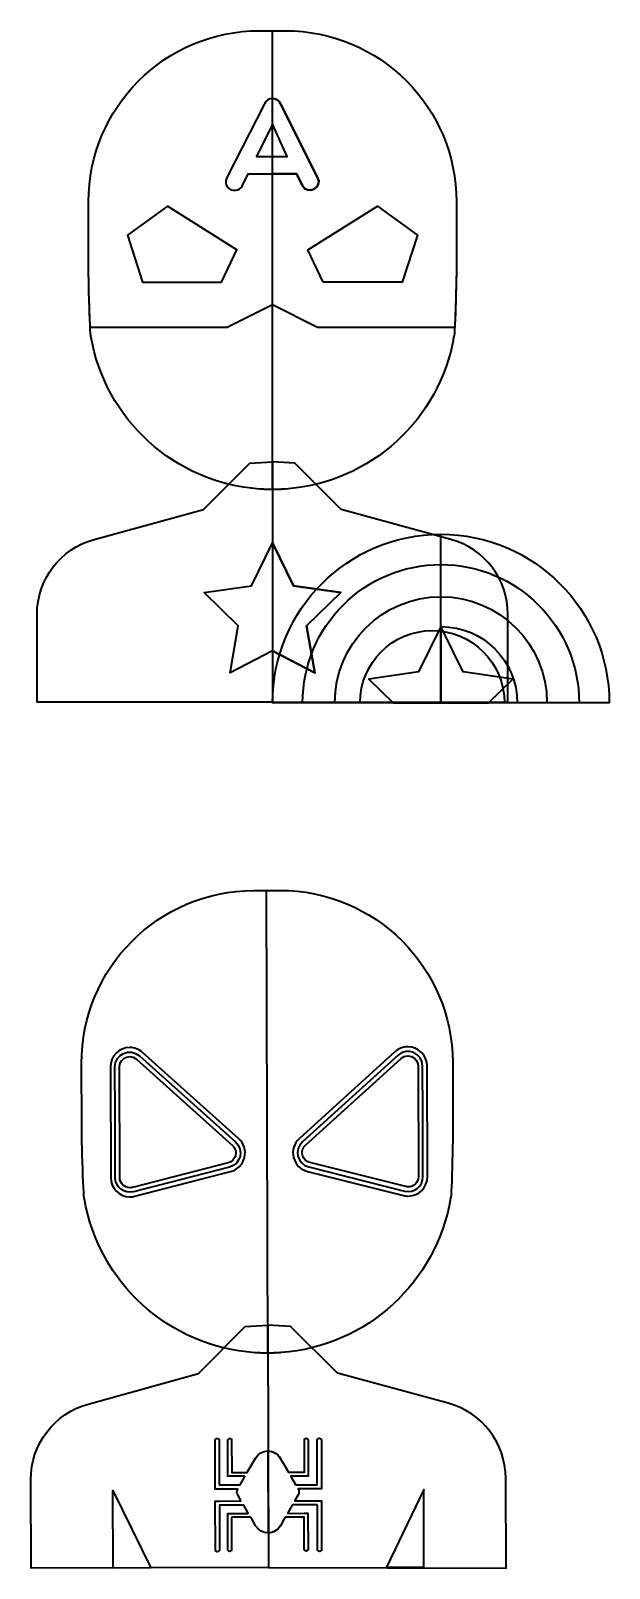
# Model space of a CAD drawing. Header units: inches. Extents: x 219 to 1181, y -856 to -103.
# Drawn here: x 219 to 494, y -856 to -125 of the extents above; entities that cross this region are included whole.
import ezdxf

# ---------------------------------------------------------------- set-up
doc = ezdxf.new("R2010")
doc.units = ezdxf.units.IN
doc.header["$MEASUREMENT"] = 0
doc.layers.add('Layer 1', color=7, linetype='Continuous')

# ---------------------------------------------------------------- blocks, each defined once
blk = doc.blocks.new('block 4')
at = {"layer": 'Layer 1', "color": 250, "lineweight": 35, "true_color": 0x231f20}
blk.add_lwpolyline([(341.04, -185.15), (334, -169.76), (326.34, -185.15), (341.04, -185.15)], dxfattribs=at)
blk.add_open_spline([(314.26, -200.97), (312.26, -199.84), (311.02, -197.6), (312.26, -194.99), (312.26, -194.99), (330.14, -160.04), (330.14, -160.04), (331.82, -156.74), (336.31, -156.62), (337.86, -160.04), (337.86, -160.04), (355.43, -194.99), (355.43, -194.99), (357.98, -199.84), (350.45, -203.71), (348.2, -198.85), (348.2, -198.85), (345.46, -193.37), (345.46, -193.37), (345.46, -193.37), (322.48, -193.37), (322.48, -193.37), (322.48, -193.37), (319.8, -198.85), (319.8, -198.85), (318.8, -200.97), (316.5, -201.4), (314.26, -200.97)], degree=3, knots=[0, 0, 0, 0, 1, 1, 1, 2, 2, 2, 3, 3, 3, 4, 4, 4, 5, 5, 5, 6, 6, 6, 7, 7, 7, 8, 8, 8, 9, 9, 9, 9], dxfattribs=at)
blk = doc.blocks.new('block 3')
at = {"layer": 'Layer 1', "color": 250, "lineweight": 35, "true_color": 0x231f20}
for points in [[(309.83, -244.82), (317.11, -229.43), (284.08, -208.6), (265.04, -222.44), (272.31, -244.82), (309.83, -244.82)], [(358.13, -244.82), (350.85, -229.43), (383.88, -208.6), (402.92, -222.44), (395.65, -244.82), (358.13, -244.82)], [(333.98, -368.62), (344.01, -388.95), (366.44, -392.21), (350.21, -408.03), (354.04, -430.37), (333.98, -419.82), (313.92, -430.37), (317.75, -408.03), (301.52, -392.21), (323.95, -388.95), (333.98, -368.62)], [(344.01, -388.95), (333.98, -368.63), (333.98, -419.82), (354.04, -430.37), (350.21, -408.03), (366.44, -392.21), (344.01, -388.95)], [(436.61, -444.53), (448.2, -433.23), (424.56, -429.79), (413.99, -408.37), (403.41, -429.79), (379.77, -433.23), (391.36, -444.53), (436.61, -444.53)], [(436.61, -444.53), (448.2, -433.23), (424.56, -429.79), (413.99, -408.37), (413.99, -444.53), (436.61, -444.53)]]:
    blk.add_lwpolyline(points, dxfattribs=at)
for points, knots in [([(421.4, -235.45), (421.4, -235.45), (421.4, -206.63), (421.4, -206.63), (421.4, -161.74), (385.01, -125.35), (340.12, -125.35), (340.12, -125.35), (339.97, -125.35), (339.97, -125.35), (339.97, -125.35), (327.99, -125.35), (327.99, -125.35), (327.99, -125.35), (327.84, -125.35), (327.84, -125.35), (282.95, -125.35), (246.56, -161.74), (246.56, -206.63), (246.56, -206.63), (246.56, -235.45), (246.56, -235.45), (246.41, -235.44), (247.21, -270.5), (247.75, -270.44), (254.38, -309.79), (287.28, -340.18), (327.8, -343), (328.41, -343.05), (329.02, -343.1), (329.64, -343.13), (330.25, -343.16), (330.87, -343.17), (331.49, -343.19), (332.11, -343.2), (332.72, -343.24), (333.35, -343.24), (333.56, -343.24), (333.77, -343.23), (333.98, -343.23), (334.19, -343.23), (334.4, -343.24), (334.61, -343.24), (335.24, -343.24), (335.85, -343.2), (336.47, -343.19), (337.09, -343.17), (337.71, -343.16), (338.32, -343.13), (338.94, -343.1), (339.55, -343.05), (340.16, -343), (380.68, -340.18), (413.58, -309.79), (420.22, -270.44), (420.75, -270.5), (421.55, -235.44), (421.4, -235.45)], [0, 0, 0, 0, 1, 1, 1, 2, 2, 2, 3, 3, 3, 4, 4, 4, 5, 5, 5, 6, 6, 6, 7, 7, 7, 8, 8, 8, 9, 9, 9, 10, 10, 10, 11, 11, 11, 12, 12, 12, 13, 13, 13, 14, 14, 14, 15, 15, 15, 16, 16, 16, 17, 17, 17, 18, 18, 18, 19, 19, 19, 19]), ([(247.37, -266.27), (247.37, -266.27), (312.45, -266.27), (312.45, -266.27), (312.45, -266.27), (333.95, -255.5), (333.95, -255.5), (333.95, -255.5), (355.45, -266.27), (355.45, -266.27), (355.45, -266.27), (420.59, -266.27), (420.59, -266.27), (421, -258.14), (421.4, -240.61), (421.42, -236.39), (421.42, -235.78), (421.41, -235.45), (421.4, -235.45), (421.4, -235.45), (421.4, -206.63), (421.4, -206.63), (421.4, -161.74), (385.01, -125.35), (340.12, -125.35), (340.12, -125.35), (339.97, -125.35), (339.97, -125.35), (339.97, -125.35), (327.99, -125.35), (327.99, -125.35), (327.99, -125.35), (327.84, -125.35), (327.84, -125.35), (282.95, -125.35), (246.56, -161.74), (246.56, -206.63), (246.56, -206.63), (246.56, -235.45), (246.56, -235.45), (246.55, -235.45), (246.54, -235.78), (246.54, -236.39), (246.56, -240.61), (246.96, -258.14), (247.37, -266.27)], [0, 0, 0, 0, 1, 1, 1, 2, 2, 2, 3, 3, 3, 4, 4, 4, 5, 5, 5, 6, 6, 6, 7, 7, 7, 8, 8, 8, 9, 9, 9, 10, 10, 10, 11, 11, 11, 12, 12, 12, 13, 13, 13, 14, 14, 14, 15, 15, 15, 15]), ([(421.4, -235.45), (421.4, -235.45), (421.4, -206.63), (421.4, -206.63), (421.4, -161.74), (385.01, -125.35), (340.12, -125.35), (340.12, -125.35), (339.97, -125.35), (339.97, -125.35), (339.97, -125.35), (333.98, -125.35), (333.98, -125.35), (333.98, -125.35), (333.98, -343.23), (333.98, -343.23), (334.19, -343.23), (334.4, -343.24), (334.61, -343.24), (335.24, -343.24), (335.85, -343.2), (336.47, -343.19), (337.09, -343.17), (337.71, -343.16), (338.32, -343.13), (338.94, -343.1), (339.55, -343.05), (340.16, -343), (380.68, -340.18), (413.58, -309.79), (420.22, -270.44), (420.75, -270.5), (421.55, -235.44), (421.4, -235.45)], [0, 0, 0, 0, 1, 1, 1, 2, 2, 2, 3, 3, 3, 4, 4, 4, 5, 5, 5, 6, 6, 6, 7, 7, 7, 8, 8, 8, 9, 9, 9, 10, 10, 10, 11, 11, 11, 11]), ([(420.59, -266.27), (420.73, -263.48), (420.87, -259.59), (420.99, -255.5), (420.99, -255.5), (420.99, -255.5), (420.99, -255.5), (421.04, -253.9), (421.09, -252.26), (421.13, -250.65), (421.13, -250.65), (421.13, -250.65), (421.13, -250.64), (421.17, -249.05), (421.21, -247.47), (421.25, -245.98), (421.25, -245.9), (421.25, -245.82), (421.25, -245.73), (421.25, -245.71), (421.25, -245.69), (421.25, -245.67), (421.26, -245.22), (421.27, -244.78), (421.28, -244.34), (421.28, -244.3), (421.29, -244.25), (421.29, -244.2), (421.29, -244.16), (421.29, -244.12), (421.29, -244.07), (421.3, -243.65), (421.31, -243.23), (421.32, -242.83), (421.32, -242.8), (421.32, -242.76), (421.32, -242.73), (421.32, -242.7), (421.32, -242.66), (421.32, -242.62), (421.32, -242.4), (421.33, -242.19), (421.33, -241.98), (421.34, -241.81), (421.34, -241.65), (421.34, -241.49), (421.35, -241.39), (421.35, -241.28), (421.35, -241.17), (421.35, -241.02), (421.35, -240.87), (421.36, -240.72), (421.36, -240.43), (421.37, -240.15), (421.37, -239.88), (421.37, -239.88), (421.37, -239.87), (421.37, -239.86), (421.38, -239.75), (421.38, -239.65), (421.38, -239.55), (421.38, -239.47), (421.38, -239.39), (421.38, -239.31), (421.39, -239.14), (421.39, -238.97), (421.39, -238.81), (421.39, -238.72), (421.39, -238.63), (421.39, -238.55), (421.4, -238.29), (421.4, -238.05), (421.4, -237.82), (421.41, -237.79), (421.41, -237.75), (421.41, -237.72), (421.41, -237.71), (421.41, -237.7), (421.41, -237.68), (421.41, -237.45), (421.41, -237.23), (421.41, -237.02), (421.41, -236.99), (421.41, -236.95), (421.41, -236.92), (421.42, -236.79), (421.42, -236.69), (421.42, -236.58), (421.42, -236.51), (421.42, -236.43), (421.42, -236.37), (421.42, -236.34), (421.42, -236.31), (421.42, -236.27), (421.42, -236.17), (421.42, -236.08), (421.42, -235.99), (421.42, -235.95), (421.42, -235.91), (421.42, -235.88), (421.42, -235.85), (421.42, -235.83), (421.42, -235.81), (421.42, -235.71), (421.41, -235.62), (421.41, -235.56), (421.41, -235.55), (421.41, -235.55), (421.41, -235.54), (421.41, -235.48), (421.4, -235.45), (421.4, -235.45), (421.4, -235.45), (421.4, -206.63), (421.4, -206.63), (421.4, -161.74), (385.01, -125.35), (340.12, -125.35), (340.12, -125.35), (339.97, -125.35), (339.97, -125.35), (339.97, -125.35), (333.98, -125.35), (333.98, -125.35), (333.98, -125.35), (333.98, -255.53), (333.98, -255.53), (333.98, -255.53), (355.45, -266.27), (355.45, -266.27), (355.45, -266.27), (420.59, -266.27), (420.59, -266.27)], [0, 0, 0, 0, 1, 1, 1, 2, 2, 2, 3, 3, 3, 4, 4, 4, 5, 5, 5, 6, 6, 6, 7, 7, 7, 8, 8, 8, 9, 9, 9, 10, 10, 10, 11, 11, 11, 12, 12, 12, 13, 13, 13, 14, 14, 14, 15, 15, 15, 16, 16, 16, 17, 17, 17, 18, 18, 18, 19, 19, 19, 20, 20, 20, 21, 21, 21, 22, 22, 22, 23, 23, 23, 24, 24, 24, 25, 25, 25, 26, 26, 26, 27, 27, 27, 28, 28, 28, 29, 29, 29, 30, 30, 30, 31, 31, 31, 32, 32, 32, 33, 33, 33, 34, 34, 34, 35, 35, 35, 36, 36, 36, 37, 37, 37, 38, 38, 38, 39, 39, 39, 40, 40, 40, 41, 41, 41, 42, 42, 42, 43, 43, 43, 44, 44, 44, 44]), ([(355.43, -194.99), (355.43, -194.99), (337.86, -160.04), (337.86, -160.04), (337.07, -158.3), (335.53, -157.48), (333.98, -157.53), (333.98, -157.53), (333.98, -169.8), (333.98, -169.8), (333.98, -169.8), (334, -169.76), (334, -169.76), (334, -169.76), (341.04, -185.15), (341.04, -185.15), (341.04, -185.15), (333.98, -185.15), (333.98, -185.15), (333.98, -185.15), (333.98, -193.37), (333.98, -193.37), (333.98, -193.37), (345.46, -193.37), (345.46, -193.37), (345.46, -193.37), (348.2, -198.85), (348.2, -198.85), (350.45, -203.71), (357.98, -199.84), (355.43, -194.99)], [0, 0, 0, 0, 1, 1, 1, 2, 2, 2, 3, 3, 3, 4, 4, 4, 5, 5, 5, 6, 6, 6, 7, 7, 7, 8, 8, 8, 9, 9, 9, 10, 10, 10, 10]), ([(323.29, -330.73), (323.29, -330.73), (301.29, -352.73), (301.29, -352.73), (301.29, -352.73), (249.2, -366.98), (249.2, -366.98), (233.21, -371.36), (222.12, -385.89), (222.12, -402.46), (222.12, -402.46), (222.12, -444.21), (222.12, -444.21), (222.12, -444.21), (333.98, -444.21), (333.98, -444.21), (333.98, -444.21), (333.98, -330.14), (333.98, -330.14), (333.98, -330.14), (323.29, -330.73), (323.29, -330.73)], [0, 0, 0, 0, 1, 1, 1, 2, 2, 2, 3, 3, 3, 4, 4, 4, 5, 5, 5, 6, 6, 6, 7, 7, 7, 7]), ([(344.67, -330.73), (344.67, -330.73), (366.67, -352.73), (366.67, -352.73), (366.67, -352.73), (418.76, -366.98), (418.76, -366.98), (434.75, -371.36), (445.84, -385.89), (445.84, -402.46), (445.84, -402.46), (445.84, -444.21), (445.84, -444.21), (445.84, -444.21), (333.98, -444.21), (333.98, -444.21), (333.98, -444.21), (333.98, -330.14), (333.98, -330.14), (333.98, -330.14), (344.67, -330.73), (344.67, -330.73)], [0, 0, 0, 0, 1, 1, 1, 2, 2, 2, 3, 3, 3, 4, 4, 4, 5, 5, 5, 6, 6, 6, 7, 7, 7, 7]), ([(413.99, -364.52), (369.8, -364.52), (333.98, -400.34), (333.98, -444.53), (333.98, -444.53), (493.99, -444.53), (493.99, -444.53), (493.99, -400.34), (458.17, -364.52), (413.99, -364.52)], [0, 0, 0, 0, 1, 1, 1, 2, 2, 2, 3, 3, 3, 3]), ([(493.99, -444.53), (493.99, -400.34), (458.17, -364.52), (413.99, -364.52), (413.99, -364.52), (413.99, -444.53), (413.99, -444.53), (413.99, -444.53), (493.99, -444.53), (493.99, -444.53)], [0, 0, 0, 0, 1, 1, 1, 2, 2, 2, 3, 3, 3, 3]), ([(413.99, -378.86), (377.72, -378.86), (348.32, -408.26), (348.32, -444.53), (348.32, -444.53), (479.66, -444.53), (479.66, -444.53), (479.66, -408.26), (450.25, -378.86), (413.99, -378.86)], [0, 0, 0, 0, 1, 1, 1, 2, 2, 2, 3, 3, 3, 3]), ([(479.66, -444.53), (479.66, -408.26), (450.25, -378.86), (413.99, -378.86), (413.99, -378.86), (413.99, -444.53), (413.99, -444.53), (413.99, -444.53), (479.66, -444.53), (479.66, -444.53)], [0, 0, 0, 0, 1, 1, 1, 2, 2, 2, 3, 3, 3, 3]), ([(413.99, -394.15), (386.17, -394.15), (363.61, -416.71), (363.61, -444.53), (363.61, -444.53), (464.36, -444.53), (464.36, -444.53), (464.36, -416.71), (441.81, -394.15), (413.99, -394.15)], [0, 0, 0, 0, 1, 1, 1, 2, 2, 2, 3, 3, 3, 3]), ([(464.36, -444.53), (464.36, -416.71), (441.81, -394.15), (413.99, -394.15), (413.99, -394.15), (413.99, -444.53), (413.99, -444.53), (413.99, -444.53), (464.36, -444.53), (464.36, -444.53)], [0, 0, 0, 0, 1, 1, 1, 2, 2, 2, 3, 3, 3, 3]), ([(413.99, -408.37), (413.99, -408.37), (413.99, -444.53), (413.99, -444.53), (413.99, -444.53), (450.27, -444.53), (450.27, -444.53), (450.27, -424.56), (434.08, -408.37), (414.11, -408.37), (414.07, -408.37), (414.03, -408.37), (413.99, -408.37)], [0, 0, 0, 0, 1, 1, 1, 2, 2, 2, 3, 3, 3, 4, 4, 4, 4]), ([(409.88, -410.22), (390.93, -410.22), (375.58, -425.58), (375.58, -444.53), (375.58, -444.53), (444.19, -444.53), (444.19, -444.53), (444.19, -425.58), (428.83, -410.22), (409.88, -410.22)], [0, 0, 0, 0, 1, 1, 1, 2, 2, 2, 3, 3, 3, 3])]:
    blk.add_open_spline(points, degree=3, knots=knots, dxfattribs=at)
at = {"layer": 'Layer 1'}
blk.add_blockref('block 4', (0, 0), dxfattribs=at)
blk = doc.blocks.new('block 8')
at = {"layer": 'Layer 1', "color": 250, "lineweight": 35, "true_color": 0x231f20}
for points, knots in [([(398.5, -678.79), (397.75, -678.79), (396.98, -678.7), (396.24, -678.51), (396.24, -678.51), (350.66, -667.07), (350.66, -667.07), (347.33, -666.24), (344.85, -663.75), (344.01, -660.42), (343.18, -657.09), (344.2, -653.72), (346.75, -651.42), (346.75, -651.42), (392.17, -610.27), (392.17, -610.27), (393.89, -608.71), (395.99, -607.89), (398.25, -607.88), (403.32, -607.87), (407.45, -611.97), (407.46, -617.02), (407.46, -617.02), (407.61, -669.61), (407.61, -669.61), (407.63, -674.66), (403.54, -678.77), (398.5, -678.79)], [0, 0, 0, 0, 1, 1, 1, 2, 2, 2, 3, 3, 3, 4, 4, 4, 5, 5, 5, 6, 6, 6, 7, 7, 7, 8, 8, 8, 9, 9, 9, 9]), ([(348.2, -653.02), (348.2, -653.02), (393.63, -611.87), (393.63, -611.87), (398.11, -607.81), (405.28, -610.98), (405.3, -617.03), (405.3, -617.03), (405.37, -639.97), (405.37, -639.97), (405.37, -639.97), (405.45, -669.62), (405.45, -669.62), (405.46, -674.17), (401.18, -677.52), (396.76, -676.41), (396.76, -676.41), (351.19, -664.97), (351.19, -664.97), (345.77, -663.61), (344.06, -656.77), (348.2, -653.02)], [0, 0, 0, 0, 1, 1, 1, 2, 2, 2, 3, 3, 3, 4, 4, 4, 5, 5, 5, 6, 6, 6, 7, 7, 7, 7]), ([(398.26, -612.21), (397.09, -612.22), (395.99, -612.65), (395.08, -613.47), (395.08, -613.47), (349.65, -654.62), (349.65, -654.62), (348.31, -655.84), (347.77, -657.61), (348.21, -659.37), (348.65, -661.12), (349.96, -662.43), (351.71, -662.87), (351.71, -662.87), (397.29, -674.31), (397.29, -674.31), (397.69, -674.41), (398.09, -674.46), (398.49, -674.46), (401.14, -674.45), (403.29, -672.28), (403.29, -669.62), (403.29, -669.62), (403.14, -617.03), (403.14, -617.03), (403.13, -614.01), (400.65, -612.21), (398.26, -612.21)], [0, 0, 0, 0, 1, 1, 1, 2, 2, 2, 3, 3, 3, 4, 4, 4, 5, 5, 5, 6, 6, 6, 7, 7, 7, 8, 8, 8, 9, 9, 9, 9])]:
    blk.add_open_spline(points, degree=3, knots=knots, dxfattribs=at)
blk = doc.blocks.new('block 9')
at = {"layer": 'Layer 1', "color": 250, "lineweight": 35, "true_color": 0x231f20}
for points, knots in [([(257.12, -670.04), (257.12, -670.04), (256.97, -617.45), (256.97, -617.45), (256.95, -612.39), (261.07, -608.27), (266.13, -608.26), (268.39, -608.25), (270.5, -609.06), (272.22, -610.6), (272.22, -610.6), (317.88, -651.5), (317.88, -651.5), (320.44, -653.79), (321.48, -657.15), (320.67, -660.48), (319.85, -663.82), (317.38, -666.32), (314.05, -667.17), (314.05, -667.17), (268.54, -678.87), (268.54, -678.87), (267.8, -679.06), (267.04, -679.16), (266.28, -679.16), (261.24, -679.18), (257.13, -675.08), (257.12, -670.04)], [0, 0, 0, 0, 1, 1, 1, 2, 2, 2, 3, 3, 3, 4, 4, 4, 5, 5, 5, 6, 6, 6, 7, 7, 7, 8, 8, 8, 9, 9, 9, 9]), ([(316.44, -653.11), (316.44, -653.11), (270.78, -612.22), (270.78, -612.22), (266.27, -608.18), (259.12, -611.39), (259.13, -617.44), (259.13, -617.44), (259.2, -640.38), (259.2, -640.38), (259.2, -640.38), (259.28, -670.03), (259.28, -670.03), (259.29, -674.58), (263.59, -677.91), (268, -676.77), (268, -676.77), (313.52, -665.08), (313.52, -665.08), (318.92, -663.69), (320.6, -656.83), (316.44, -653.11)], [0, 0, 0, 0, 1, 1, 1, 2, 2, 2, 3, 3, 3, 4, 4, 4, 5, 5, 5, 6, 6, 6, 7, 7, 7, 7]), ([(261.3, -617.43), (261.3, -617.43), (261.44, -670.02), (261.44, -670.02), (261.45, -672.68), (263.61, -674.84), (266.26, -674.83), (266.66, -674.83), (267.07, -674.78), (267.47, -674.68), (267.47, -674.68), (312.98, -662.98), (312.98, -662.98), (314.73, -662.53), (316.03, -661.22), (316.46, -659.46), (316.89, -657.7), (316.34, -655.93), (314.99, -654.72), (314.99, -654.72), (269.33, -613.83), (269.33, -613.83), (268.42, -613.01), (267.32, -612.58), (266.15, -612.58), (263.76, -612.59), (261.29, -614.41), (261.3, -617.43)], [0, 0, 0, 0, 1, 1, 1, 2, 2, 2, 3, 3, 3, 4, 4, 4, 5, 5, 5, 6, 6, 6, 7, 7, 7, 8, 8, 8, 9, 9, 9, 9])]:
    blk.add_open_spline(points, degree=3, knots=knots, dxfattribs=at)
blk = doc.blocks.new('block 7')
at = {"layer": 'Layer 1', "color": 250, "lineweight": 35, "true_color": 0x231f20}
for points in [[(258.28, -855.45), (258.17, -818.61), (276.13, -855.4), (258.28, -855.45)], [(405.96, -855.03), (405.85, -818.2), (388.11, -855.08), (405.96, -855.03)]]:
    blk.add_lwpolyline(points, dxfattribs=at)
for points, knots in [([(419.69, -644.44), (419.69, -644.44), (419.61, -615.37), (419.61, -615.37), (419.48, -570.1), (382.68, -533.5), (337.41, -533.63), (337.41, -533.63), (337.26, -533.63), (337.26, -533.63), (337.26, -533.63), (325.17, -533.66), (325.17, -533.66), (325.17, -533.66), (325.02, -533.66), (325.02, -533.66), (279.75, -533.79), (243.15, -570.6), (243.27, -615.87), (243.27, -615.87), (243.36, -644.93), (243.36, -644.93), (243.2, -644.93), (244.11, -680.28), (244.65, -680.23), (251.46, -719.89), (284.72, -750.45), (325.59, -753.18), (326.21, -753.22), (326.83, -753.27), (327.45, -753.3), (328.07, -753.33), (328.7, -753.34), (329.32, -753.35), (329.94, -753.37), (330.57, -753.4), (331.19, -753.41), (331.41, -753.41), (331.62, -753.39), (331.83, -753.39), (332.05, -753.39), (332.26, -753.4), (332.47, -753.4), (333.1, -753.4), (333.72, -753.36), (334.34, -753.34), (334.97, -753.32), (335.59, -753.31), (336.21, -753.28), (336.83, -753.25), (337.45, -753.19), (338.07, -753.14), (378.92, -750.19), (412.02, -719.44), (418.6, -679.74), (419.14, -679.79), (419.85, -644.43), (419.69, -644.44)], [0, 0, 0, 0, 1, 1, 1, 2, 2, 2, 3, 3, 3, 4, 4, 4, 5, 5, 5, 6, 6, 6, 7, 7, 7, 8, 8, 8, 9, 9, 9, 10, 10, 10, 11, 11, 11, 12, 12, 12, 13, 13, 13, 14, 14, 14, 15, 15, 15, 16, 16, 16, 17, 17, 17, 18, 18, 18, 19, 19, 19, 19]), ([(419.69, -644.44), (419.69, -644.44), (419.61, -615.37), (419.61, -615.37), (419.48, -570.1), (382.68, -533.5), (337.41, -533.63), (337.41, -533.63), (337.26, -533.63), (337.26, -533.63), (337.26, -533.63), (331.21, -533.65), (331.21, -533.65), (331.21, -533.65), (331.83, -753.39), (331.83, -753.39), (332.05, -753.39), (332.26, -753.4), (332.47, -753.4), (333.1, -753.4), (333.72, -753.36), (334.34, -753.34), (334.97, -753.32), (335.59, -753.31), (336.21, -753.28), (336.83, -753.25), (337.45, -753.19), (338.07, -753.14), (378.92, -750.19), (412.02, -719.44), (418.6, -679.74), (419.14, -679.79), (419.85, -644.43), (419.69, -644.44)], [0, 0, 0, 0, 1, 1, 1, 2, 2, 2, 3, 3, 3, 4, 4, 4, 5, 5, 5, 6, 6, 6, 7, 7, 7, 8, 8, 8, 9, 9, 9, 10, 10, 10, 11, 11, 11, 11]), ([(321.02, -740.82), (321.02, -740.82), (298.89, -763.07), (298.89, -763.07), (298.89, -763.07), (246.39, -777.59), (246.39, -777.59), (230.28, -782.05), (219.13, -796.73), (219.18, -813.45), (219.18, -813.45), (219.3, -855.56), (219.3, -855.56), (219.3, -855.56), (332.12, -855.24), (332.12, -855.24), (332.12, -855.24), (331.79, -740.19), (331.79, -740.19), (331.79, -740.19), (321.02, -740.82), (321.02, -740.82)], [0, 0, 0, 0, 1, 1, 1, 2, 2, 2, 3, 3, 3, 4, 4, 4, 5, 5, 5, 6, 6, 6, 7, 7, 7, 7]), ([(342.57, -740.76), (342.57, -740.76), (364.82, -762.88), (364.82, -762.88), (364.82, -762.88), (417.41, -777.11), (417.41, -777.11), (433.55, -781.47), (444.77, -796.1), (444.82, -812.82), (444.82, -812.82), (444.94, -855.56), (444.94, -855.56), (444.94, -855.56), (332.12, -855.24), (332.12, -855.24), (332.12, -855.24), (331.79, -740.19), (331.79, -740.19), (331.79, -740.19), (342.57, -740.76), (342.57, -740.76)], [0, 0, 0, 0, 1, 1, 1, 2, 2, 2, 3, 3, 3, 4, 4, 4, 5, 5, 5, 6, 6, 6, 7, 7, 7, 7]), ([(356.28, -817.86), (356.28, -817.86), (357.27, -817.86), (357.27, -817.86), (357.27, -817.86), (357.2, -794.69), (357.2, -794.69), (357.2, -794.19), (356.8, -793.79), (356.3, -793.79), (356.3, -793.79), (356.12, -793.79), (356.12, -793.79), (355.62, -793.79), (355.22, -794.2), (355.22, -794.69), (355.22, -794.69), (355.28, -815.76), (355.28, -815.76), (355.28, -815.83), (355.23, -815.88), (355.16, -815.88), (355.16, -815.88), (345.07, -815.91), (345.07, -815.91), (345.03, -815.91), (344.99, -815.89), (344.97, -815.85), (344.97, -815.85), (342.72, -811.98), (342.72, -811.98), (342.67, -811.9), (342.73, -811.8), (342.83, -811.8), (342.83, -811.8), (349.16, -811.78), (349.16, -811.78), (349.16, -811.78), (350.06, -811.78), (350.06, -811.78), (350.06, -811.78), (350.96, -811.77), (350.96, -811.77), (350.96, -811.77), (350.91, -794.7), (350.91, -794.7), (350.91, -794.21), (350.51, -793.81), (350.01, -793.81), (350.01, -793.81), (350.01, -793.81), (350.01, -793.81), (349.51, -793.81), (349.11, -794.21), (349.12, -794.71), (349.12, -794.71), (349.16, -809.86), (349.16, -809.86), (349.16, -809.93), (349.1, -809.98), (349.03, -809.98), (349.03, -809.98), (341.64, -810), (341.64, -810), (341.6, -810), (341.55, -809.98), (341.53, -809.94), (341.53, -809.94), (339.35, -806.18), (339.35, -806.18), (339.35, -806.18), (337.65, -803.26), (337.65, -803.26), (335.02, -798.73), (328.48, -798.75), (325.87, -803.29), (325.87, -803.29), (324.19, -806.22), (324.19, -806.22), (324.19, -806.22), (322.03, -810), (322.03, -810), (322, -810.04), (321.96, -810.06), (321.92, -810.06), (321.92, -810.06), (314.76, -810.08), (314.76, -810.08), (314.69, -810.08), (314.63, -810.02), (314.63, -809.96), (314.63, -809.96), (314.59, -794.81), (314.59, -794.81), (314.59, -794.31), (314.19, -793.91), (313.69, -793.91), (313.69, -793.91), (313.69, -793.91), (313.69, -793.91), (313.19, -793.91), (312.79, -794.32), (312.79, -794.81), (312.79, -794.81), (312.84, -811.88), (312.84, -811.88), (312.84, -811.88), (313.74, -811.88), (313.74, -811.88), (313.74, -811.88), (314.64, -811.88), (314.64, -811.88), (314.64, -811.88), (320.74, -811.86), (320.74, -811.86), (320.84, -811.86), (320.9, -811.96), (320.85, -812.05), (320.85, -812.05), (318.63, -815.92), (318.63, -815.92), (318.6, -815.96), (318.56, -815.99), (318.52, -815.99), (318.52, -815.99), (308.86, -816.01), (308.86, -816.01), (308.79, -816.02), (308.73, -815.96), (308.73, -815.89), (308.73, -815.89), (308.67, -794.82), (308.67, -794.82), (308.67, -794.33), (308.27, -793.93), (307.77, -793.93), (307.77, -793.93), (307.59, -793.93), (307.59, -793.93), (307.09, -793.93), (306.69, -794.33), (306.69, -794.83), (306.69, -794.83), (306.76, -818), (306.76, -818), (306.76, -818), (307.75, -818), (307.75, -818), (307.75, -818), (308.74, -818), (308.74, -818), (308.74, -818), (317.45, -817.97), (317.45, -817.97), (317.45, -817.97), (317.45, -817.97), (317.45, -817.97), (316.96, -818.84), (316.96, -819.9), (317.46, -820.76), (317.46, -820.76), (319, -823.42), (319, -823.42), (319.05, -823.5), (318.99, -823.61), (318.9, -823.61), (318.9, -823.61), (308.76, -823.64), (308.76, -823.64), (308.76, -823.64), (307.77, -823.64), (307.77, -823.64), (307.77, -823.64), (306.77, -823.64), (306.77, -823.64), (306.77, -823.64), (306.84, -846.82), (306.84, -846.82), (306.84, -847.31), (307.25, -847.71), (307.74, -847.71), (307.74, -847.71), (307.93, -847.71), (307.93, -847.71), (308.42, -847.71), (308.82, -847.31), (308.82, -846.81), (308.82, -846.81), (308.76, -825.74), (308.76, -825.74), (308.76, -825.67), (308.82, -825.62), (308.89, -825.62), (308.89, -825.62), (320.19, -825.58), (320.19, -825.58), (320.23, -825.58), (320.28, -825.61), (320.3, -825.65), (320.3, -825.65), (322.45, -829.35), (322.45, -829.35), (322.5, -829.44), (322.44, -829.54), (322.34, -829.54), (322.34, -829.54), (314.5, -829.56), (314.5, -829.56), (314.5, -829.56), (313.6, -829.57), (313.6, -829.57), (313.6, -829.57), (312.7, -829.57), (312.7, -829.57), (312.7, -829.57), (312.75, -846.64), (312.75, -846.64), (312.75, -847.13), (313.15, -847.54), (313.65, -847.53), (313.65, -847.53), (313.65, -847.53), (313.65, -847.53), (314.14, -847.53), (314.54, -847.13), (314.54, -846.63), (314.54, -846.63), (314.5, -831.48), (314.5, -831.48), (314.5, -831.42), (314.56, -831.36), (314.62, -831.36), (314.62, -831.36), (323.53, -831.33), (323.53, -831.33), (323.57, -831.33), (323.62, -831.36), (323.64, -831.4), (323.64, -831.4), (324.26, -832.47), (324.26, -832.47), (324.26, -832.47), (325.96, -835.39), (325.96, -835.39), (328.59, -839.92), (335.14, -839.9), (337.74, -835.36), (337.74, -835.36), (339.42, -832.43), (339.42, -832.43), (339.42, -832.43), (340.04, -831.35), (340.04, -831.35), (340.06, -831.31), (340.1, -831.29), (340.15, -831.29), (340.15, -831.29), (348.9, -831.26), (348.9, -831.26), (348.97, -831.26), (349.03, -831.32), (349.03, -831.39), (349.03, -831.39), (349.07, -846.54), (349.07, -846.54), (349.07, -847.03), (349.47, -847.43), (349.97, -847.43), (349.97, -847.43), (349.97, -847.43), (349.97, -847.43), (350.47, -847.43), (350.87, -847.03), (350.87, -846.53), (350.87, -846.53), (350.82, -829.46), (350.82, -829.46), (350.82, -829.46), (349.92, -829.46), (349.92, -829.46), (349.92, -829.46), (349.02, -829.46), (349.02, -829.46), (349.02, -829.46), (341.33, -829.49), (341.33, -829.49), (341.23, -829.49), (341.17, -829.38), (341.22, -829.3), (341.22, -829.3), (343.35, -825.58), (343.35, -825.58), (343.37, -825.54), (343.41, -825.52), (343.46, -825.52), (343.46, -825.52), (355.19, -825.49), (355.19, -825.49), (355.25, -825.49), (355.31, -825.54), (355.31, -825.61), (355.31, -825.61), (355.37, -846.68), (355.37, -846.68), (355.37, -847.17), (355.77, -847.58), (356.27, -847.57), (356.27, -847.57), (356.45, -847.57), (356.45, -847.57), (356.95, -847.57), (357.35, -847.17), (357.35, -846.67), (357.35, -846.67), (357.28, -823.5), (357.28, -823.5), (357.28, -823.5), (356.29, -823.5), (356.29, -823.5), (356.29, -823.5), (355.3, -823.5), (355.3, -823.5), (355.3, -823.5), (344.74, -823.54), (344.74, -823.54), (344.64, -823.54), (344.58, -823.43), (344.63, -823.35), (344.63, -823.35), (346.16, -820.68), (346.16, -820.68), (346.66, -819.82), (346.65, -818.75), (346.15, -817.89), (346.15, -817.89), (346.15, -817.89), (346.15, -817.89), (346.15, -817.89), (355.29, -817.87), (355.29, -817.87), (355.29, -817.87), (356.28, -817.86), (356.28, -817.86)], [0, 0, 0, 0, 1, 1, 1, 2, 2, 2, 3, 3, 3, 4, 4, 4, 5, 5, 5, 6, 6, 6, 7, 7, 7, 8, 8, 8, 9, 9, 9, 10, 10, 10, 11, 11, 11, 12, 12, 12, 13, 13, 13, 14, 14, 14, 15, 15, 15, 16, 16, 16, 17, 17, 17, 18, 18, 18, 19, 19, 19, 20, 20, 20, 21, 21, 21, 22, 22, 22, 23, 23, 23, 24, 24, 24, 25, 25, 25, 26, 26, 26, 27, 27, 27, 28, 28, 28, 29, 29, 29, 30, 30, 30, 31, 31, 31, 32, 32, 32, 33, 33, 33, 34, 34, 34, 35, 35, 35, 36, 36, 36, 37, 37, 37, 38, 38, 38, 39, 39, 39, 40, 40, 40, 41, 41, 41, 42, 42, 42, 43, 43, 43, 44, 44, 44, 45, 45, 45, 46, 46, 46, 47, 47, 47, 48, 48, 48, 49, 49, 49, 50, 50, 50, 51, 51, 51, 52, 52, 52, 53, 53, 53, 54, 54, 54, 55, 55, 55, 56, 56, 56, 57, 57, 57, 58, 58, 58, 59, 59, 59, 60, 60, 60, 61, 61, 61, 62, 62, 62, 63, 63, 63, 64, 64, 64, 65, 65, 65, 66, 66, 66, 67, 67, 67, 68, 68, 68, 69, 69, 69, 70, 70, 70, 71, 71, 71, 72, 72, 72, 73, 73, 73, 74, 74, 74, 75, 75, 75, 76, 76, 76, 77, 77, 77, 78, 78, 78, 79, 79, 79, 80, 80, 80, 81, 81, 81, 82, 82, 82, 83, 83, 83, 84, 84, 84, 85, 85, 85, 86, 86, 86, 87, 87, 87, 88, 88, 88, 89, 89, 89, 90, 90, 90, 91, 91, 91, 92, 92, 92, 93, 93, 93, 94, 94, 94, 95, 95, 95, 96, 96, 96, 97, 97, 97, 98, 98, 98, 99, 99, 99, 100, 100, 100, 101, 101, 101, 102, 102, 102, 103, 103, 103, 104, 104, 104, 105, 105, 105, 106, 106, 106, 107, 107, 107, 108, 108, 108, 109, 109, 109, 110, 110, 110, 111, 111, 111, 112, 112, 112, 113, 113, 113, 114, 114, 114, 114]), ([(356.3, -793.79), (356.3, -793.79), (356.12, -793.79), (356.12, -793.79), (355.62, -793.79), (355.22, -794.2), (355.22, -794.69), (355.22, -794.69), (355.28, -815.76), (355.28, -815.76), (355.28, -815.83), (355.23, -815.88), (355.16, -815.88), (355.16, -815.88), (345.07, -815.91), (345.07, -815.91), (345.03, -815.91), (344.99, -815.89), (344.97, -815.85), (344.97, -815.85), (342.72, -811.98), (342.72, -811.98), (342.67, -811.9), (342.73, -811.8), (342.83, -811.8), (342.83, -811.8), (349.16, -811.78), (349.16, -811.78), (349.16, -811.78), (350.06, -811.78), (350.06, -811.78), (350.06, -811.78), (350.96, -811.77), (350.96, -811.77), (350.96, -811.77), (350.91, -794.7), (350.91, -794.7), (350.91, -794.21), (350.51, -793.81), (350.01, -793.81), (349.51, -793.81), (349.11, -794.21), (349.12, -794.71), (349.12, -794.71), (349.16, -809.86), (349.16, -809.86), (349.16, -809.93), (349.1, -809.98), (349.03, -809.98), (349.03, -809.98), (341.64, -810), (341.64, -810), (341.6, -810), (341.55, -809.98), (341.53, -809.94), (341.53, -809.94), (339.35, -806.18), (339.35, -806.18), (339.35, -806.18), (337.65, -803.26), (337.65, -803.26), (336.38, -801.07), (334.18, -799.95), (331.96, -799.89), (331.96, -799.89), (332.07, -838.76), (332.07, -838.76), (334.29, -838.69), (336.48, -837.56), (337.74, -835.36), (337.74, -835.36), (339.42, -832.43), (339.42, -832.43), (339.42, -832.43), (340.04, -831.35), (340.04, -831.35), (340.06, -831.31), (340.1, -831.29), (340.15, -831.29), (340.15, -831.29), (348.9, -831.26), (348.9, -831.26), (348.97, -831.26), (349.03, -831.32), (349.03, -831.39), (349.03, -831.39), (349.07, -846.54), (349.07, -846.54), (349.07, -847.03), (349.47, -847.43), (349.97, -847.43), (350.47, -847.43), (350.87, -847.03), (350.87, -846.53), (350.87, -846.53), (350.82, -829.46), (350.82, -829.46), (350.82, -829.46), (349.92, -829.46), (349.92, -829.46), (349.92, -829.46), (349.02, -829.46), (349.02, -829.46), (349.02, -829.46), (341.33, -829.49), (341.33, -829.49), (341.23, -829.49), (341.17, -829.38), (341.22, -829.3), (341.22, -829.3), (343.35, -825.58), (343.35, -825.58), (343.37, -825.54), (343.41, -825.52), (343.46, -825.52), (343.46, -825.52), (355.19, -825.49), (355.19, -825.49), (355.25, -825.49), (355.31, -825.54), (355.31, -825.61), (355.31, -825.61), (355.37, -846.68), (355.37, -846.68), (355.37, -847.17), (355.77, -847.58), (356.27, -847.57), (356.27, -847.57), (356.45, -847.57), (356.45, -847.57), (356.95, -847.57), (357.35, -847.17), (357.35, -846.67), (357.35, -846.67), (357.28, -823.5), (357.28, -823.5), (357.28, -823.5), (356.29, -823.5), (356.29, -823.5), (356.29, -823.5), (355.3, -823.5), (355.3, -823.5), (355.3, -823.5), (344.74, -823.54), (344.74, -823.54), (344.64, -823.54), (344.58, -823.43), (344.63, -823.35), (344.63, -823.35), (346.16, -820.68), (346.16, -820.68), (346.66, -819.82), (346.65, -818.75), (346.15, -817.89), (346.15, -817.89), (355.29, -817.87), (355.29, -817.87), (355.29, -817.87), (356.28, -817.86), (356.28, -817.86), (356.28, -817.86), (357.27, -817.86), (357.27, -817.86), (357.27, -817.86), (357.2, -794.69), (357.2, -794.69), (357.2, -794.19), (356.8, -793.79), (356.3, -793.79)], [0, 0, 0, 0, 1, 1, 1, 2, 2, 2, 3, 3, 3, 4, 4, 4, 5, 5, 5, 6, 6, 6, 7, 7, 7, 8, 8, 8, 9, 9, 9, 10, 10, 10, 11, 11, 11, 12, 12, 12, 13, 13, 13, 14, 14, 14, 15, 15, 15, 16, 16, 16, 17, 17, 17, 18, 18, 18, 19, 19, 19, 20, 20, 20, 21, 21, 21, 22, 22, 22, 23, 23, 23, 24, 24, 24, 25, 25, 25, 26, 26, 26, 27, 27, 27, 28, 28, 28, 29, 29, 29, 30, 30, 30, 31, 31, 31, 32, 32, 32, 33, 33, 33, 34, 34, 34, 35, 35, 35, 36, 36, 36, 37, 37, 37, 38, 38, 38, 39, 39, 39, 40, 40, 40, 41, 41, 41, 42, 42, 42, 43, 43, 43, 44, 44, 44, 45, 45, 45, 46, 46, 46, 47, 47, 47, 48, 48, 48, 49, 49, 49, 50, 50, 50, 51, 51, 51, 52, 52, 52, 53, 53, 53, 54, 54, 54, 55, 55, 55, 56, 56, 56, 56])]:
    blk.add_open_spline(points, degree=3, knots=knots, dxfattribs=at)
at = {"layer": 'Layer 1'}
for name in ['block 9', 'block 8']:
    blk.add_blockref(name, (0, 0), dxfattribs=at)

msp = doc.modelspace()

# ---------------------------------------------------------------- block references
at = {"layer": 'Layer 1'}
for name in ['block 3', 'block 7']:
    msp.add_blockref(name, (0, 0), dxfattribs=at)

doc.saveas('drawing.dxf')
